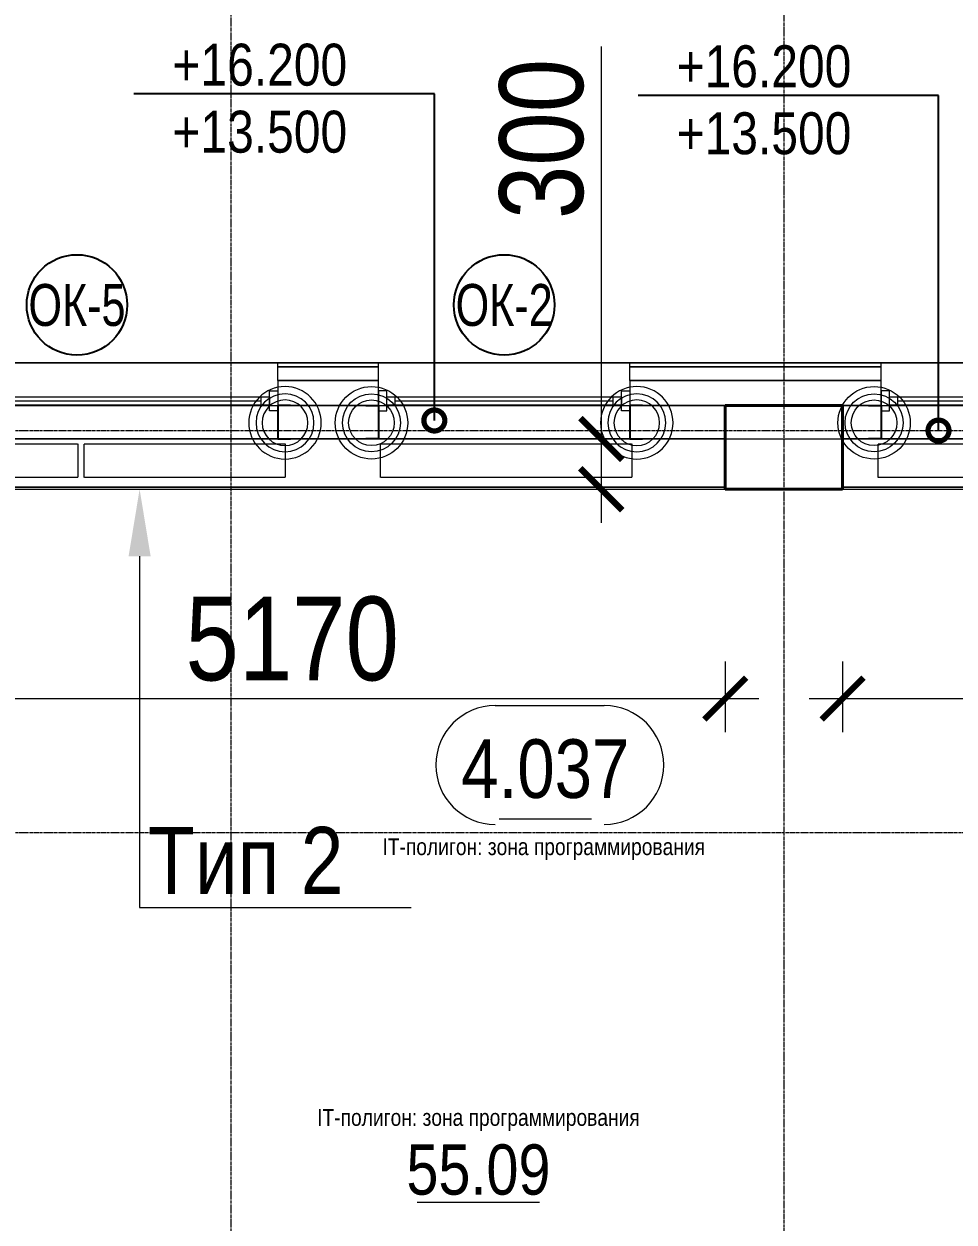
# Model space of a CAD drawing. Header units: millimetres. Extents: x -65509 to 912790, y 446 to 713294.
# Drawn here: x 467565 to 473116, y 592458 to 599611 of the extents above; entities that cross this region are included whole.
import ezdxf
from ezdxf import colors
from ezdxf.entities.mleader import LeaderData, LeaderLine
from ezdxf.enums import TextEntityAlignment as Align
from ezdxf.math import Vec2, Vec3

# ---------------------------------------------------------------- set-up
doc = ezdxf.new("R2010")
doc.units = ezdxf.units.MM
doc.linetypes.add('CENTER2', pattern=[28.575, 19.05, -3.175, 3.175, -3.175])
doc.linetypes.add('HIDDEN2', pattern=[4.7625, 3.175, -1.5875])
doc.layers.get('Defpoints').update_dxf_attribs({"color": 250})
for name, color, linetype, lineweight in [('A-AREA', 250, 'Continuous', 15), ('A-Wall_Материал_Газоблок_Контур', 250, 'Continuous', 0), ('АР_Area', 250, 'Continuous', 5), ('АР_Колонны', 250, 'Continuous', 30), ('АР_Окна', 250, 'Continuous', 5), ('АР_Окна марка', 250, 'Continuous', 9), ('АР_площадь пом', 250, 'Continuous', 5), ('АР_Размеры обшивки', 250, 'Continuous', 5), ('АР_Стены ЖБ', 250, 'Continuous', 35), ('АР_Стены ПЕНОблок', 250, 'Continuous', 20), ('АР_Тонкая', 250, 'Continuous', 5), ('АР_Утеплитель', 250, 'Continuous', 0), ('КМ_Фахверки', 250, 'Continuous', 25), ('Марка окна', 250, 'Continuous', 25), ('Размеры зашивки ГКЛ', 250, 'Continuous', 0), ('РД_Оси_100', 250, 'Continuous', 0)]:
    doc.layers.add(name, color=color, linetype=linetype, lineweight=lineweight)
doc.layers.add('АР_Делит', color=250, linetype='Continuous', lineweight=0, plot=False)
doc.layers.add('АР_Отопительные приборы', color=1, linetype='HIDDEN2', lineweight=0, true_color=0xff0000)
doc.layers.add('Зашивка радиаторов тип 2 (файерборд 2 слоя_керамогранит)', color=7, linetype='Continuous', lineweight=0, true_color=0xf40101)
doc.styles.add('Arial_09', font='ARIALN.TTF', dxfattribs={"width": 0.9})
doc.styles.add('Isocpeur3', font='isocpeur.ttf')
doc.styles.add('style1', font='ARIALN.TTF')
doc.dimstyles.new('Dim200_ареал', dxfattribs={"dimscale": 100, "dimtxt": 5, "dimasz": 2.5, "dimexe": 2, "dimexo": 2, "dimgap": 1, "dimtad": 1, "dimzin": 12, "dimdsep": 46, "dimtxsty": 'style1', "dimblk": 'ARCHTICK', "dimcen": 3, "dimdle": 2, "dimclrd": 256, "dimclre": 256, "dimaunit": 1, "dimadec": 0, "dimazin": 3, "dimtfac": 1, "dimtmove": 1, "dimatfit": 3, "dimldrblk": 'OPEN30', "dimfxl": 5, "dimfxlon": 1, "dimtolj": 1, "dimtzin": 0, "dimlwd": 9, "dimlwe": 9, "dimarcsym": 0})

# ---------------------------------------------------------------- blocks, each defined once
blk = doc.blocks.new('_DotSmall')
at = {"color": 0, "linetype": 'ByBlock', "const_width": 0.5}
blk.add_lwpolyline([(-0.0625, 0, 1), (0.0625, 0, 1)], format="xyb", close=True, dxfattribs=at)
blk = doc.blocks.new('Ф_пеноблок 200')
at = {"layer": 'АР_Делит', "color": 1}
for radius in [216.3, 173, 136.2]:
    blk.add_circle((103.4, -41.9), radius, dxfattribs=at)
at = {"layer": 'КМ_Фахверки'}
blk.add_lwpolyline([(0, -75), (0, 0), (200, 0), (200, -75)], dxfattribs=at)
blk = doc.blocks.new('СОШ_2200_АР_ОСИ_М100_28.05.24')
at = {"layer": 'РД_Оси_100', "linetype": 'CENTER2'}
for p, q in [((79200, -6155), (79200, 139938.679)), ((-5954.958, 90900), (119910, 90900)), ((-5954.958, 88500), (119910, 88500))]:
    blk.add_line(p, q, dxfattribs=at)
blk.add_lwpolyline([(82500, 139938.679), (82500, -6155)], dxfattribs=at)
blk = doc.blocks.new('Bottom_L_1200')
at = {"layer": 'АР_Отопительные приборы'}
blk.add_lwpolyline([(600, -100), (-600, -100), (-600, 100), (600, 100)], close=True, dxfattribs=at)
blk = doc.blocks.new('Bottom_L_1500')
at = {"layer": 'АР_Отопительные приборы'}
blk.add_lwpolyline([(750, -100), (-750, -100), (-750, 100), (750, 100)], close=True, dxfattribs=at)
blk = doc.blocks.new('_ArchTick')
at = {"color": 0, "linetype": 'ByBlock', "const_width": 0.15}
blk.add_lwpolyline([(-0.5, -0.5), (0.5, 0.5)], dxfattribs=at)
blk = doc.blocks.new('*D727')
at = {"layer": 'Defpoints', "color": 0, "lineweight": 25, "transparency": 16777216}
for p in [(472450.9, 596004.3), (477750.9, 596004.3), (477750.9, 595583.3)]:
    blk.add_point(p, dxfattribs=at)
at = {"layer": 'АР_Размеры обшивки', "lineweight": 9, "transparency": 16777216}
for p, q in [((472450.9, 595804.3), (472450.9, 595383.3)), ((477750.9, 595804.3), (477750.9, 595383.3)), ((472250.9, 595583.3), (477950.9, 595583.3))]:
    blk.add_line(p, q, dxfattribs=at)
at = {"layer": 'АР_Размеры обшивки', "lineweight": 9, "transparency": 16777216, "xscale": 250, "yscale": 250, "zscale": 250, "rotation": 180}
blk.add_blockref('_ArchTick', (472450.9, 595583.3), dxfattribs=at)
at = {"layer": 'АР_Размеры обшивки', "lineweight": 9, "transparency": 16777216, "xscale": 250, "yscale": 250, "zscale": 250}
blk.add_blockref('_ArchTick', (477750.9, 595583.3), dxfattribs=at)
at = {"layer": 'АР_Размеры обшивки', "color": 0, "transparency": 16777216, "insert": (475100.9, 595938.6), "char_height": 500, "attachment_point": 5, "style": 'style1'}
blk.add_mtext('\\A1;5300', dxfattribs=at)
blk = doc.blocks.new('_Open30')
at = {"color": 0, "linetype": 'ByBlock', "lineweight": -2}
for p, q in [((-1, 0.268), (0, 0)), ((0, 0), (-1, -0.268)), ((0, 0), (-1, 0))]:
    blk.add_line(p, q, dxfattribs=at)
blk = doc.blocks.new('*D728')
at = {"layer": 'Defpoints', "color": 0, "lineweight": 25, "transparency": 16777216}
for p in [(466580.9, 596014.3), (471750.9, 596004.3), (471750.9, 595583.3)]:
    blk.add_point(p, dxfattribs=at)
at = {"layer": 'АР_Размеры обшивки', "lineweight": 9, "transparency": 16777216}
for p, q in [((466580.9, 595814.3), (466580.9, 595383.3)), ((471750.9, 595804.3), (471750.9, 595383.3)), ((466380.9, 595583.3), (471950.9, 595583.3))]:
    blk.add_line(p, q, dxfattribs=at)
at = {"layer": 'АР_Размеры обшивки', "lineweight": 9, "transparency": 16777216, "xscale": 250, "yscale": 250, "zscale": 250, "rotation": 180}
blk.add_blockref('_ArchTick', (466580.9, 595583.3), dxfattribs=at)
at = {"layer": 'АР_Размеры обшивки', "lineweight": 9, "transparency": 16777216, "xscale": 250, "yscale": 250, "zscale": 250}
blk.add_blockref('_ArchTick', (471750.9, 595583.3), dxfattribs=at)
at = {"layer": 'АР_Размеры обшивки', "color": 0, "transparency": 16777216, "insert": (469165.9, 595938.6), "char_height": 500, "attachment_point": 5, "style": 'style1'}
blk.add_mtext('\\A1;5170', dxfattribs=at)
blk = doc.blocks.new('*D773')
at = {"layer": 'Defpoints', "color": 0, "lineweight": 25, "transparency": 16777216}
for p in [(470755.4, 597133.3), (470755.4, 596833.3), (471010.8, 596833.3)]:
    blk.add_point(p, dxfattribs=at)
at = {"layer": 'АР_Размеры обшивки', "lineweight": 9, "transparency": 16777216}
for p, q in [((471010.8, 599476.3), (471010.8, 597133.3)), ((471010.8, 597333.3), (471010.8, 596633.3)), ((470955.4, 597133.3), (471210.8, 597133.3)), ((470955.4, 596833.3), (471210.8, 596833.3))]:
    blk.add_line(p, q, dxfattribs=at)
at = {"layer": 'АР_Размеры обшивки', "lineweight": 9, "transparency": 16777216, "xscale": 250, "yscale": 250, "zscale": 250}
for p, rotation in [((471010.8, 597133.3), 90), ((471010.8, 596833.3), 270)]:
    blk.add_blockref('_ArchTick', p, dxfattribs=dict(at, rotation=rotation))
at = {"layer": 'АР_Размеры обшивки', "color": 0, "transparency": 16777216, "insert": (470655.5, 598924.3), "char_height": 500, "attachment_point": 5, "rotation": 90, "style": 'style1'}
blk.add_mtext('\\A1;300', dxfattribs=at)
blk = doc.blocks.new('MOK-МаркаПом_овал_ареал')
for p, q in [((-2.986, 3.764), (3.522, 3.764)), ((-2.75, -3), (2.75, -3))]:
    blk.add_line(p, q)
for centre, radius, start, end in [((-2.986, 0.215), 3.55, 90, 270), ((3.522, 0.215), 3.55, 270, 90), ((-7.411, 0), 7.161, 0, 0.00095)]:
    blk.add_arc(centre, radius, start, end)
at = {"color": 0, "style": 'style1'}
blk.add_attdef('АР-ПОМЕЩЕНИЕ:НОМЕР', text='', height=3, dxfattribs=at).set_placement((0.261, 0), align=Align.MIDDLE)
blk = doc.blocks.new('MOK-МаркаПомещения1')
at = {"layer": 'A-AREA', "color": 0}
blk.add_line((-3.651, -1.944), (3.649, -1.944), dxfattribs=at)
at = {"layer": 'A-AREA', "color": 0, "style": 'style1'}
blk.add_attdef('АР-ПОМЕЩЕНИЕ:ПЛОЩАДЬ', text='', height=3, dxfattribs=at).set_placement((0, 0), align=Align.MIDDLE)
at = {"layer": 'Defpoints', "style": 'style1', "flags": 8}
blk.add_attdef('АР-ПОМЕЩЕНИЕ:НАИМЕНОВАНИЕ', text='', height=1, dxfattribs=at).set_placement((0, 2.956), align=Align.MIDDLE)
blk = doc.blocks.new('МОК-Наименование')
at = {"layer": 'Defpoints'}
blk.add_circle((0, 0), 3, dxfattribs=at)
at = {"color": 0, "linetype": 'ByBlock', "lineweight": -2, "style": 'Isocpeur3', "width": 0.8, "flags": 4}
blk.add_attdef('АР-ОКНО:НАИМЕНОВАНИЕ', text='', height=2.5, dxfattribs=at).set_placement((0, 0), align=Align.MIDDLE)

msp = doc.modelspace()

# ---------------------------------------------------------------- linework, layer by layer
at = {"layer": 'АР_Делит'}
msp.add_lwpolyline([(434845.882, 574628.318), (434845.882, 597588.318), (504555.882, 597588.318)], dxfattribs=at)
at = {"layer": 'АР_Колонны', "linetype": 'HIDDEN2', "lineweight": 25}
msp.add_line((472450.882, 596833.318), (471750.882, 596833.318), dxfattribs=at)
at = {"layer": 'АР_Колонны', "linetype": 'Continuous', "lineweight": 35}
msp.add_line((471750.882, 596833.318), (472450.882, 596833.318), dxfattribs=at)
at = {"layer": 'АР_Окна', "linetype": 'Continuous', "lineweight": 5}
msp.add_line((471080.882, 597335.818), (471080.882, 597385.818), dxfattribs=at)
msp.add_lwpolyline([(471130.882, 597420.818), (471180.882, 597420.818), (471180.882, 597300.818), (471130.882, 597300.818)], close=True, dxfattribs=at)
at = {"layer": 'АР_Стены ЖБ', "linetype": 'Continuous', "lineweight": 40}
msp.add_line((471750.882, 596833.318), (472450.882, 596833.318), dxfattribs=at)
at = {"layer": 'АР_Стены ПЕНОблок', "linetype": 'Continuous', "lineweight": 20}
msp.add_line((471180.882, 597333.318), (471180.882, 597133.318), dxfattribs=at)
at = {"layer": 'АР_Тонкая', "linetype": 'Continuous', "lineweight": 5}
msp.add_line((471180.882, 597483.318), (471180.882, 597588.318), dxfattribs=at)
at = {"layer": 'АР_Утеплитель', "linetype": 'Continuous', "lineweight": 0}
msp.add_line((471180.882, 597483.318), (471180.882, 597333.318), dxfattribs=at)
at = {"layer": 'Зашивка радиаторов тип 2 (файерборд 2 слоя_керамогранит)', "linetype": 'Continuous', "lineweight": 0}
for p, q in [((466580.882, 596845.818), (471750.882, 596845.818)), ((471750.882, 596845.818), (466580.882, 596845.818)), ((466580.882, 596833.318), (471750.882, 596833.318)), ((472450.882, 596845.818), (477750.882, 596845.818)), ((477750.882, 596845.818), (472450.882, 596845.818)), ((472450.882, 596833.318), (477750.882, 596833.318))]:
    msp.add_line(p, q, dxfattribs=at)

# ---------------------------------------------------------------- block references
at = {"layer": 'АР_Area', "linetype": 'Continuous', "lineweight": 5}
ref = msp.add_blockref('MOK-МаркаПом_овал_ареал', (470676.596, 595165.278), dxfattribs=dict(at, xscale=100, yscale=100, zscale=100))
ref.add_attrib('АР-ПОМЕЩЕНИЕ:НОМЕР', '4.037', dxfattribs={"layer": '0', "color": 0, "height": 350, "style": 'style1'}).set_placement((470676.596, 595165.278), align=Align.MIDDLE)
ref.add_attrib('АР-ПОМЕЩЕНИЕ:НАИМЕНОВАНИЕ', 'IT-полигон: зона программирования', dxfattribs={"layer": 'Defpoints', "color": 2, "height": 100, "style": 'style1'}).set_placement((470667.181, 594683.885), align=Align.MIDDLE)
at = {"layer": 'АР_Окна марка', "linetype": 'Continuous', "lineweight": 9}
ref = msp.add_blockref('МОК-Наименование', (467880.882, 597933.318), dxfattribs=dict(at, xscale=100, yscale=100, zscale=100))
ref.add_attrib('АР-ОКНО:НАИМЕНОВАНИЕ', 'ОК-5', dxfattribs={"layer": '0', "color": 0, "linetype": 'ByBlock', "lineweight": -2, "height": 250, "style": 'Arial_09', "width": 0.9}).set_placement((467880.882, 597933.318), align=Align.MIDDLE)
ref = msp.add_blockref('МОК-Наименование', (470430.882, 597933.318), dxfattribs=dict(at, xscale=100, yscale=100, zscale=100))
ref.add_attrib('АР-ОКНО:НАИМЕНОВАНИЕ', 'ОК-2', dxfattribs={"layer": '0', "color": 0, "linetype": 'ByBlock', "lineweight": -2, "height": 250, "style": 'Arial_09', "width": 0.9}).set_placement((470430.882, 597933.318), align=Align.MIDDLE)
at = {"layer": 'АР_Отопительные приборы', "rotation": 180}
for name, p in [('Bottom_L_1200', (467285.13, 597003.318)), ('Bottom_L_1200', (468524.229, 597003.318)), ('Bottom_L_1500', (470443.081, 597003.318))]:
    msp.add_blockref(name, p, dxfattribs=at)
at = {"layer": 'АР_площадь пом', "linetype": 'Continuous', "lineweight": 5}
ref = msp.add_blockref('MOK-МаркаПомещения1', (470277.488, 592771.959), dxfattribs=dict(at, xscale=100, yscale=100, zscale=100))
ref.add_attrib('АР-ПОМЕЩЕНИЕ:НАИМЕНОВАНИЕ', 'IT-полигон: зона программирования', dxfattribs={"layer": 'Defpoints', "height": 100, "style": 'style1'}).set_placement((470277.488, 593067.521), align=Align.MIDDLE)
ref.add_attrib('АР-ПОМЕЩЕНИЕ:ПЛОЩАДЬ', '55.09', dxfattribs={"layer": 'A-AREA', "color": 0, "height": 300, "style": 'style1'}).set_placement((470277.488, 592771.959), align=Align.MIDDLE)

# ---------------------------------------------------------------- dimensions: what is measured, and where the dimension line sits
at = {"layer": 'АР_Размеры обшивки'}
for base, p1, p2, picture, middle in [((471750.882, 595583.318), (466580.882, 596014.318), (471750.882, 596004.318), '*D728', (469165.882, 595938.605)), ((477750.882, 595583.318), (472450.882, 596004.318), (477750.882, 596004.318), '*D727', (475100.882, 595938.605))]:
    dim = msp.add_linear_dim(base=base, p1=p1, p2=p2, dimstyle='Dim200_ареал', override={"dimdec": 0}, dxfattribs=at)
    dim.commit()
    dim.dimension.update_dxf_attribs({"geometry": picture, "text_midpoint": middle})

# ---------------------------------------------------------------- leaders
at = {"layer": 'АР_Делит'}
ml = msp.add_multileader_mtext('Standard', dxfattribs=at)
ml.set_content('предусмотреть лорбик_файерборд по мет.каркасу  от ФГ-15 до покрытия фермы/перекрытия', color=256, style='style1')
ml.set_leader_properties(color=256)
ml.build(insert=Vec2(0, 0))
ml.multileader.update_dxf_attribs({"has_dogleg": 0, "text_left_attachment_type": 6, "text_right_attachment_type": 6, "arrow_head_size": 500, "scale": 100})
ctx = ml.context
ctx.base_point, ctx.scale, ctx.char_height, ctx.arrow_head_size, ctx.landing_gap_size, ctx.plane_origin, ctx.plane_x_axis, ctx.plane_y_axis = Vec3(427558.207, 588605.03), 100, 300, 500, 50, Vec3(409878.206, 573003.983), Vec3(1, 0.00000001), Vec3(-0.00000001, 1)
ctx.left_attachment, ctx.right_attachment = 6, 6
notes = []
notes.append((ctx, [(1, (1, 1, 0), (427550.207, 588605.03), (1, 0.00000001), 8, [(0, [(436950.881, 590853.318)], 0, []), (1, [(401750.882, 659149.318)], 0, [])])]))
ctx.mtext.insert, ctx.mtext.text_direction, ctx.mtext.rotation, ctx.mtext.width, ctx.mtext.defined_height, ctx.mtext.flow_direction = Vec3(427608.207, 588988.318), Vec3(1, 0.00000001), 0.00000001, 4538.94863, 395.157, 5
at = {"layer": 'АР_Делит', "lineweight": 5}
ml = msp.add_multileader_mtext('Standard', dxfattribs=at)
ml.set_content('+стойку фахверка?', color=256, style='style1')
ml.set_leader_properties(color=256)
ml.build(insert=Vec2(0, 0))
ml.multileader.update_dxf_attribs({"has_dogleg": 0, "text_left_attachment_type": 6, "text_right_attachment_type": 6, "arrow_head_size": 300, "scale": 100})
ctx = ml.context
ctx.base_point, ctx.scale, ctx.char_height, ctx.arrow_head_size, ctx.landing_gap_size, ctx.plane_origin, ctx.plane_x_axis, ctx.plane_y_axis = Vec3(456032.602, 596263.648), 100, 300, 300, 50, Vec3(448219.854, 587625.379), Vec3(1, 0.00000001), Vec3(-0.00000001, 1)
ctx.left_attachment, ctx.right_attachment = 6, 6
notes.append((ctx, [(1, (1, 1, 0), (455232.602, 596263.648), (1, 0.00000001), 800, [(0, [(455225.205, 595663.457)], 0, [])])]))
ctx.mtext.insert, ctx.mtext.text_direction, ctx.mtext.rotation, ctx.mtext.width, ctx.mtext.flow_direction = Vec3(456082.602, 596651.847), Vec3(1, 0.00000001), 0.00000001, 3555.10591, 5
at = {"layer": 'АР_Делит', "lineweight": 0}
ml = msp.add_multileader_mtext('Standard', dxfattribs=at)
ml.set_content('зашивка согласно дизайн-проекту', color=256, style='style1')
ml.set_leader_properties(color=256)
ml.build(insert=Vec2(0, 0))
ml.multileader.update_dxf_attribs({"has_dogleg": 0, "text_left_attachment_type": 6, "text_right_attachment_type": 6, "arrow_head_size": 500, "scale": 100})
ctx = ml.context
ctx.base_point, ctx.scale, ctx.char_height, ctx.arrow_head_size, ctx.landing_gap_size, ctx.plane_origin, ctx.plane_x_axis, ctx.plane_y_axis = Vec3(449399.179, 595641.363), 100, 300, 500, 50, Vec3(439234.579, 594955.976), Vec3(1, 0.00000001), Vec3(-0.00000001, 1)
ctx.left_attachment, ctx.right_attachment = 6, 6
notes.append((ctx, [(1, (1, 1, 0), (449391.179, 595641.363), (1, 0.00000001), 8, [(0, [(448275.858, 596356.313)], 0, [])])]))
ctx.mtext.insert, ctx.mtext.text_direction, ctx.mtext.rotation, ctx.mtext.width, ctx.mtext.defined_height, ctx.mtext.flow_direction = Vec3(449449.179, 596029.562), Vec3(1, 0.00000001), 0.00000001, 4538.94863, 395.157, 5
at = {"layer": 'АР_Делит', "lineweight": 90}
ml = msp.add_multileader_mtext('Standard', dxfattribs=at)
ml.set_content('под потолком зашивка в строит. исполнении ', color=256, style='style1')
ml.set_leader_properties(color=256)
ml.build(insert=Vec2(0, 0))
ml.multileader.update_dxf_attribs({"has_dogleg": 0, "text_left_attachment_type": 6, "text_right_attachment_type": 6, "arrow_head_size": 500, "scale": 100})
ctx = ml.context
ctx.base_point, ctx.scale, ctx.char_height, ctx.arrow_head_size, ctx.landing_gap_size, ctx.plane_origin, ctx.plane_x_axis, ctx.plane_y_axis = Vec3(449399.179, 593399.404), 100, 300, 500, 50, Vec3(439234.579, 592714.017), Vec3(1, 0.00000001), Vec3(-0.00000001, 1)
ctx.left_attachment, ctx.right_attachment = 6, 6
notes.append((ctx, [(1, (1, 1, 0), (449391.179, 593399.404), (1, 0.00000001), 8, [(0, [(448762.929, 594433.628)], 0, [])])]))
ctx.mtext.insert, ctx.mtext.text_direction, ctx.mtext.rotation, ctx.mtext.width, ctx.mtext.defined_height, ctx.mtext.flow_direction = Vec3(449449.179, 593782.692), Vec3(1, 0.00000001), 0.00000001, 4538.94863, 395.157, 5
at = {"layer": 'Размеры зашивки ГКЛ'}
ml = msp.add_multileader_mtext('Standard', dxfattribs=at)
ml.set_content('\\pxsm1;Тип 2 ', color=(0, 0, 138), style='style1')
ml.set_leader_properties(color=256, linetype='ByLayer', lineweight=9)
ml.build(insert=Vec2(0, 0))
ml.multileader.update_dxf_attribs({"has_dogleg": 0, "text_left_attachment_type": 6, "text_right_attachment_type": 6, "text_bottom_attachment_type": 10, "dogleg_length": 25, "arrow_head_size": 400})
ctx = ml.context
ctx.base_point, ctx.char_height, ctx.arrow_head_size, ctx.landing_gap_size, ctx.plane_origin = Vec3(468254.928, 594337.049), 400, 400, 50, Vec3(461403.402, 602226.508)
ctx.left_attachment, ctx.right_attachment, ctx.top_attachment = 6, 6, 10
notes.append((ctx, [(0, (1, 1, 0), (468229.928, 594337.049), (1, 0), 25, [(1, [(468254.928, 596833.318)], 0, [])])]))
ctx.mtext.insert, ctx.mtext.width, ctx.mtext.defined_height, ctx.mtext.line_spacing_factor, ctx.mtext.flow_direction = Vec3(468304.928, 594817.049), 1668.44707, 600, 0.3, 5
for ctx, leaders in notes:
    for number, flags, end, landing, length, lines in leaders:
        leader = LeaderData()
        leader.index, (leader.has_last_leader_line, leader.has_dogleg_vector, leader.attachment_direction) = number, flags
        leader.last_leader_point, leader.dogleg_vector, leader.dogleg_length = Vec3(end), Vec3(landing), length
        for number, points, colour, breaks in lines:
            line = LeaderLine()
            line.index, line.vertices, line.color, line.breaks = number, Vec3.list(points), colors.encode_raw_color(colour), breaks
            leader.lines.append(line)
        ctx.leaders.append(leader)

# ---------------------------------------------------------------- next in the draw order: leaders
at = {"layer": 'Марка окна', "lineweight": 0, "ltscale": 20}
ml = msp.add_multileader_mtext('Standard', dxfattribs=at)
ml.set_content('+16.200\\P+13.500', color=256, style='style1')
ml.set_leader_properties(color=256, linetype='ByLayer', lineweight=-1)
ml.set_arrow_properties(name='DOTSMALL')
ml.build(insert=Vec2(0, 0))
ml.multileader.update_dxf_attribs({"text_left_attachment_type": 6, "text_right_attachment_type": 6, "dogleg_length": 200, "arrow_head_size": 250})
ctx = ml.context
ctx.base_point, ctx.char_height, ctx.arrow_head_size, ctx.landing_gap_size, ctx.plane_origin = Vec3(468450.734, 599192.877), 250, 250, 0, Vec3(468334.15, 597629.843)
ctx.left_attachment, ctx.right_attachment = 6, 6
notes = []
notes.append((ctx, [(0, (1, 1, 0), (470014.25, 599192.877), (-1, 0), 550.044, [(0, [(470014.25, 597243.661)], 0, [])])]))
ctx.mtext.insert, ctx.mtext.line_spacing_factor, ctx.mtext.flow_direction = Vec3(468450.734, 599492.877), 0.96, 5
ctx.mtext.has_bg_fill, ctx.mtext.bg_color, ctx.mtext.bg_scale_factor, ctx.mtext.bg_transparency, ctx.mtext.use_window_bg_color = 1, -1027028792, 1.5, 0, 1
ml = msp.add_multileader_mtext('Standard', dxfattribs=at)
ml.set_content('+16.200\\P+13.500', color=256, style='style1')
ml.set_leader_properties(color=256, linetype='ByLayer', lineweight=-1)
ml.set_arrow_properties(name='DOTSMALL')
ml.build(insert=Vec2(0, 0))
ml.multileader.update_dxf_attribs({"text_left_attachment_type": 6, "text_right_attachment_type": 6, "dogleg_length": 200, "arrow_head_size": 250})
ctx = ml.context
ctx.base_point, ctx.char_height, ctx.arrow_head_size, ctx.landing_gap_size, ctx.plane_origin = Vec3(471460.252, 599183.502), 250, 250, 0, Vec3(471343.668, 597569.5)
ctx.left_attachment, ctx.right_attachment = 6, 6
notes.append((ctx, [(0, (1, 1, 0), (473023.768, 599183.502), (-1, 0), 550.044, [(0, [(473023.768, 597183.318)], 0, [])])]))
ctx.mtext.insert, ctx.mtext.line_spacing_factor, ctx.mtext.flow_direction = Vec3(471460.252, 599483.502), 0.96, 5
ctx.mtext.has_bg_fill, ctx.mtext.bg_color, ctx.mtext.bg_scale_factor, ctx.mtext.bg_transparency, ctx.mtext.use_window_bg_color = 1, -1027028792, 1.5, 0, 1
for ctx, leaders in notes:
    for number, flags, end, landing, length, lines in leaders:
        leader = LeaderData()
        leader.index, (leader.has_last_leader_line, leader.has_dogleg_vector, leader.attachment_direction) = number, flags
        leader.last_leader_point, leader.dogleg_vector, leader.dogleg_length = Vec3(end), Vec3(landing), length
        for number, points, colour, breaks in lines:
            line = LeaderLine()
            line.index, line.vertices, line.color, line.breaks = number, Vec3.list(points), colors.encode_raw_color(colour), breaks
            leader.lines.append(line)
        ctx.leaders.append(leader)

# ---------------------------------------------------------------- next in the draw order: linework, layer by layer
at = {"layer": 'A-Wall_Материал_Газоблок_Контур', "linetype": 'Continuous', "lineweight": 0}
for p, q in [((469080.882, 597588.318), (466680.882, 597588.318)), ((471180.882, 597588.318), (469680.882, 597588.318)), ((474180.882, 597588.318), (472680.882, 597588.318)), ((466680.882, 597133.318), (469080.882, 597133.318)), ((469680.882, 597133.318), (471180.882, 597133.318)), ((472680.882, 597133.318), (474180.882, 597133.318))]:
    msp.add_line(p, q, dxfattribs=at)
at = {"layer": 'АР_Колонны', "linetype": 'HIDDEN2', "lineweight": 25}
for p, q in [((471750.882, 597333.318), (472450.882, 597333.318)), ((471750.882, 596833.318), (471750.882, 597333.318)), ((472450.882, 597333.318), (472450.882, 596833.318))]:
    msp.add_line(p, q, dxfattribs=at)
at = {"layer": 'АР_Колонны', "linetype": 'Continuous', "lineweight": 35}
for p, q in [((472450.882, 597333.318), (471750.882, 597333.318)), ((471750.882, 597333.318), (471750.882, 596833.318)), ((472450.882, 596833.318), (472450.882, 597333.318))]:
    msp.add_line(p, q, dxfattribs=at)
at = {"layer": 'АР_Окна', "linetype": 'Continuous', "lineweight": 5}
for p, q in [((466680.882, 597588.318), (469080.882, 597588.318)), ((469680.882, 597588.318), (471180.882, 597588.318)), ((472680.882, 597588.318), (474180.882, 597588.318)), ((468980.882, 597335.818), (468980.882, 597385.818)), ((469780.882, 597335.818), (469780.882, 597385.818)), ((472780.882, 597335.818), (472780.882, 597385.818)), ((466780.882, 597360.818), (468980.882, 597360.818)), ((469780.882, 597360.818), (471080.882, 597360.818)), ((472780.882, 597360.818), (474080.882, 597360.818)), ((466680.882, 597133.318), (469080.882, 597133.318)), ((469680.882, 597133.318), (471180.882, 597133.318)), ((472680.882, 597133.318), (474180.882, 597133.318))]:
    msp.add_line(p, q, dxfattribs=at)
for points in [[(466730.882, 597335.818), (466730.882, 597385.818), (469030.882, 597385.818), (469030.882, 597335.818)], [(469030.882, 597420.818), (469080.882, 597420.818), (469080.882, 597300.818), (469030.882, 597300.818)], [(469730.882, 597420.818), (469680.882, 597420.818), (469680.882, 597300.818), (469730.882, 597300.818)], [(469730.882, 597335.818), (469730.882, 597385.818), (471130.882, 597385.818), (471130.882, 597335.818)], [(472730.882, 597420.818), (472680.882, 597420.818), (472680.882, 597300.818), (472730.882, 597300.818)], [(472730.882, 597335.818), (472730.882, 597385.818), (474130.882, 597385.818), (474130.882, 597335.818)]]:
    msp.add_lwpolyline(points, close=True, dxfattribs=at)
at = {"layer": 'АР_Стены ЖБ', "linetype": 'Continuous', "lineweight": 40}
for p, q in [((472450.882, 597333.318), (471750.882, 597333.318)), ((471750.882, 597333.318), (471750.882, 596833.318)), ((472450.882, 596833.318), (472450.882, 597333.318))]:
    msp.add_line(p, q, dxfattribs=at)
at = {"layer": 'АР_Стены ПЕНОблок', "linetype": 'Continuous', "lineweight": 20}
for p, q in [((469080.882, 597333.318), (469080.882, 597133.318)), ((469680.882, 597333.318), (469080.882, 597333.318)), ((469680.882, 597133.318), (469680.882, 597333.318)), ((472680.882, 597333.318), (471180.882, 597333.318)), ((472680.882, 597133.318), (472680.882, 597333.318)), ((469080.882, 597133.318), (469680.882, 597133.318)), ((471180.882, 597133.318), (472680.882, 597133.318))]:
    msp.add_line(p, q, dxfattribs=at)
at = {"layer": 'АР_Тонкая', "linetype": 'Continuous', "lineweight": 5}
for p, q in [((469080.882, 597483.318), (469080.882, 597588.318)), ((469680.882, 597588.318), (469080.882, 597588.318)), ((469680.882, 597563.318), (469080.882, 597563.318)), ((469080.882, 597563.318), (469680.882, 597563.318)), ((469680.882, 597483.318), (469680.882, 597588.318)), ((472680.882, 597588.318), (471180.882, 597588.318)), ((472680.882, 597563.318), (471180.882, 597563.318)), ((471180.882, 597563.318), (472680.882, 597563.318)), ((472680.882, 597483.318), (472680.882, 597588.318)), ((469080.882, 597483.318), (469680.882, 597483.318)), ((471180.882, 597483.318), (472680.882, 597483.318))]:
    msp.add_line(p, q, dxfattribs=at)
at = {"layer": 'АР_Утеплитель', "linetype": 'Continuous', "lineweight": 0}
for p, q in [((469080.882, 597483.318), (469080.882, 597333.318)), ((469680.882, 597483.318), (469080.882, 597483.318)), ((469680.882, 597333.318), (469680.882, 597483.318)), ((472680.882, 597483.318), (471180.882, 597483.318)), ((472680.882, 597333.318), (472680.882, 597483.318)), ((469080.882, 597333.318), (469680.882, 597333.318)), ((471180.882, 597333.318), (472680.882, 597333.318))]:
    msp.add_line(p, q, dxfattribs=at)
at = {"layer": 'Зашивка радиаторов тип 2 (файерборд 2 слоя_керамогранит)', "linetype": 'Continuous', "lineweight": 0}
for p, q in [((471750.882, 597133.318), (466580.882, 597133.318)), ((471750.882, 596833.318), (471750.882, 597133.318)), ((477750.882, 597133.318), (472450.882, 597133.318)), ((472450.882, 596833.318), (472450.882, 597133.318))]:
    msp.add_line(p, q, dxfattribs=at)
at = {"layer": 'КМ_Фахверки', "lineweight": 5}
msp.add_lwpolyline([(435451.032, 597333.318), (504300.882, 597333.318), (504300.882, 506183.318), (435100.882, 506183.318), (435100.882, 574808.318), (435451.032, 574808.318), (435451.032, 597333.318)], dxfattribs=at)

# ---------------------------------------------------------------- next in the draw order: block references
at = {"layer": 'АР_Отопительные приборы', "rotation": 180}
msp.add_blockref('Bottom_L_1500', (473412.775, 597003.318), dxfattribs=at)
at = {"layer": 'КМ_Фахверки', "xscale": -1, "rotation": 90}
for p in [(469080.882, 597333.318), (471180.882, 597333.318)]:
    msp.add_blockref('Ф_пеноблок 200', p, dxfattribs=at)
at = {"layer": 'КМ_Фахверки', "rotation": 270}
for p in [(469680.882, 597333.318), (472680.882, 597333.318)]:
    msp.add_blockref('Ф_пеноблок 200', p, dxfattribs=at)
at = {"layer": 'РД_Оси_100'}
msp.add_blockref('СОШ_2200_АР_ОСИ_М100_28.05.24', (389600.882, 506283.318), dxfattribs=at)

# ---------------------------------------------------------------- next in the draw order: dimensions: what is measured, and where the dimension line sits
at = {"layer": 'АР_Размеры обшивки'}
dim = msp.add_linear_dim(base=(471010.782, 596833.318), p1=(470755.383, 597133.318), p2=(470755.383, 596833.318), angle=90, dimstyle='Dim200_ареал', override={"dimdec": 0}, dxfattribs=at)
dim.commit()
dim.dimension.update_dxf_attribs({"geometry": '*D773', "text_midpoint": (471391.069, 598924.266), "dimtype": 160})

# ---------------------------------------------------------------- next in the draw order: leaders
at = {"layer": 'АР_Делит'}
ml = msp.add_multileader_mtext('Standard', dxfattribs=at)
ml.set_content('файерборд по мет.каркасу от блоков до покрытия фермы', color=256, style='style1')
ml.set_leader_properties(color=256)
ml.build(insert=Vec2(0, 0))
ml.multileader.update_dxf_attribs({"has_dogleg": 0, "text_left_attachment_type": 6, "text_right_attachment_type": 6, "arrow_head_size": 500, "scale": 100})
ctx = ml.context
ctx.base_point, ctx.scale, ctx.char_height, ctx.arrow_head_size, ctx.landing_gap_size, ctx.plane_origin, ctx.plane_x_axis, ctx.plane_y_axis = Vec3(433038.341, 600141.221), 100, 300, 500, 50, Vec3(414035.246, 585845.887), Vec3(1, 0.00000001), Vec3(-0.00000001, 1)
ctx.left_attachment, ctx.right_attachment = 6, 6
notes = []
notes.append((ctx, [(0, (1, 1, 0), (437424.922, 600141.221), (-1, -0.00000001), 8, [(0, [(443200.882, 593833.318), (447520.882, 593766.476)], 0, [])])]))
ctx.mtext.insert, ctx.mtext.text_direction, ctx.mtext.rotation, ctx.mtext.width, ctx.mtext.defined_height, ctx.mtext.flow_direction = Vec3(433088.341, 600524.509), Vec3(1, 0.00000001), 0.00000001, 4538.94863, 395.157, 5
at = {"layer": 'АР_Делит', "lineweight": 0}
ml = msp.add_multileader_mtext('Standard', dxfattribs=at)
ml.set_content('Обратить внимание- зашивка воронки', color=256, style='style1')
ml.set_leader_properties(color=256)
ml.build(insert=Vec2(0, 0))
ml.multileader.update_dxf_attribs({"has_dogleg": 0, "text_left_attachment_type": 6, "text_right_attachment_type": 6, "arrow_head_size": 500, "scale": 100})
ctx = ml.context
ctx.base_point, ctx.scale, ctx.char_height, ctx.arrow_head_size, ctx.landing_gap_size, ctx.plane_origin, ctx.plane_x_axis, ctx.plane_y_axis = Vec3(442920.219, 598772.158), 100, 300, 500, 50, Vec3(438968.083, 598001.647), Vec3(1, 0.00000001), Vec3(-0.00000001, 1)
ctx.left_attachment, ctx.right_attachment = 6, 6
notes.append((ctx, [(0, (1, 1, 0), (446307.345, 598772.158), (-1, -0.00000001), 8, [(0, [(447850.883, 594533.318)], 0, [])])]))
ctx.mtext.insert, ctx.mtext.text_direction, ctx.mtext.rotation, ctx.mtext.width, ctx.mtext.defined_height, ctx.mtext.flow_direction = Vec3(442970.219, 599155.446), Vec3(1, 0.00000001), 0.00000001, 4190.47386, 395.157, 5
for ctx, leaders in notes:
    for number, flags, end, landing, length, lines in leaders:
        leader = LeaderData()
        leader.index, (leader.has_last_leader_line, leader.has_dogleg_vector, leader.attachment_direction) = number, flags
        leader.last_leader_point, leader.dogleg_vector, leader.dogleg_length = Vec3(end), Vec3(landing), length
        for number, points, colour, breaks in lines:
            line = LeaderLine()
            line.index, line.vertices, line.color, line.breaks = number, Vec3.list(points), colors.encode_raw_color(colour), breaks
            leader.lines.append(line)
        ctx.leaders.append(leader)

doc.saveas('drawing.dxf')
